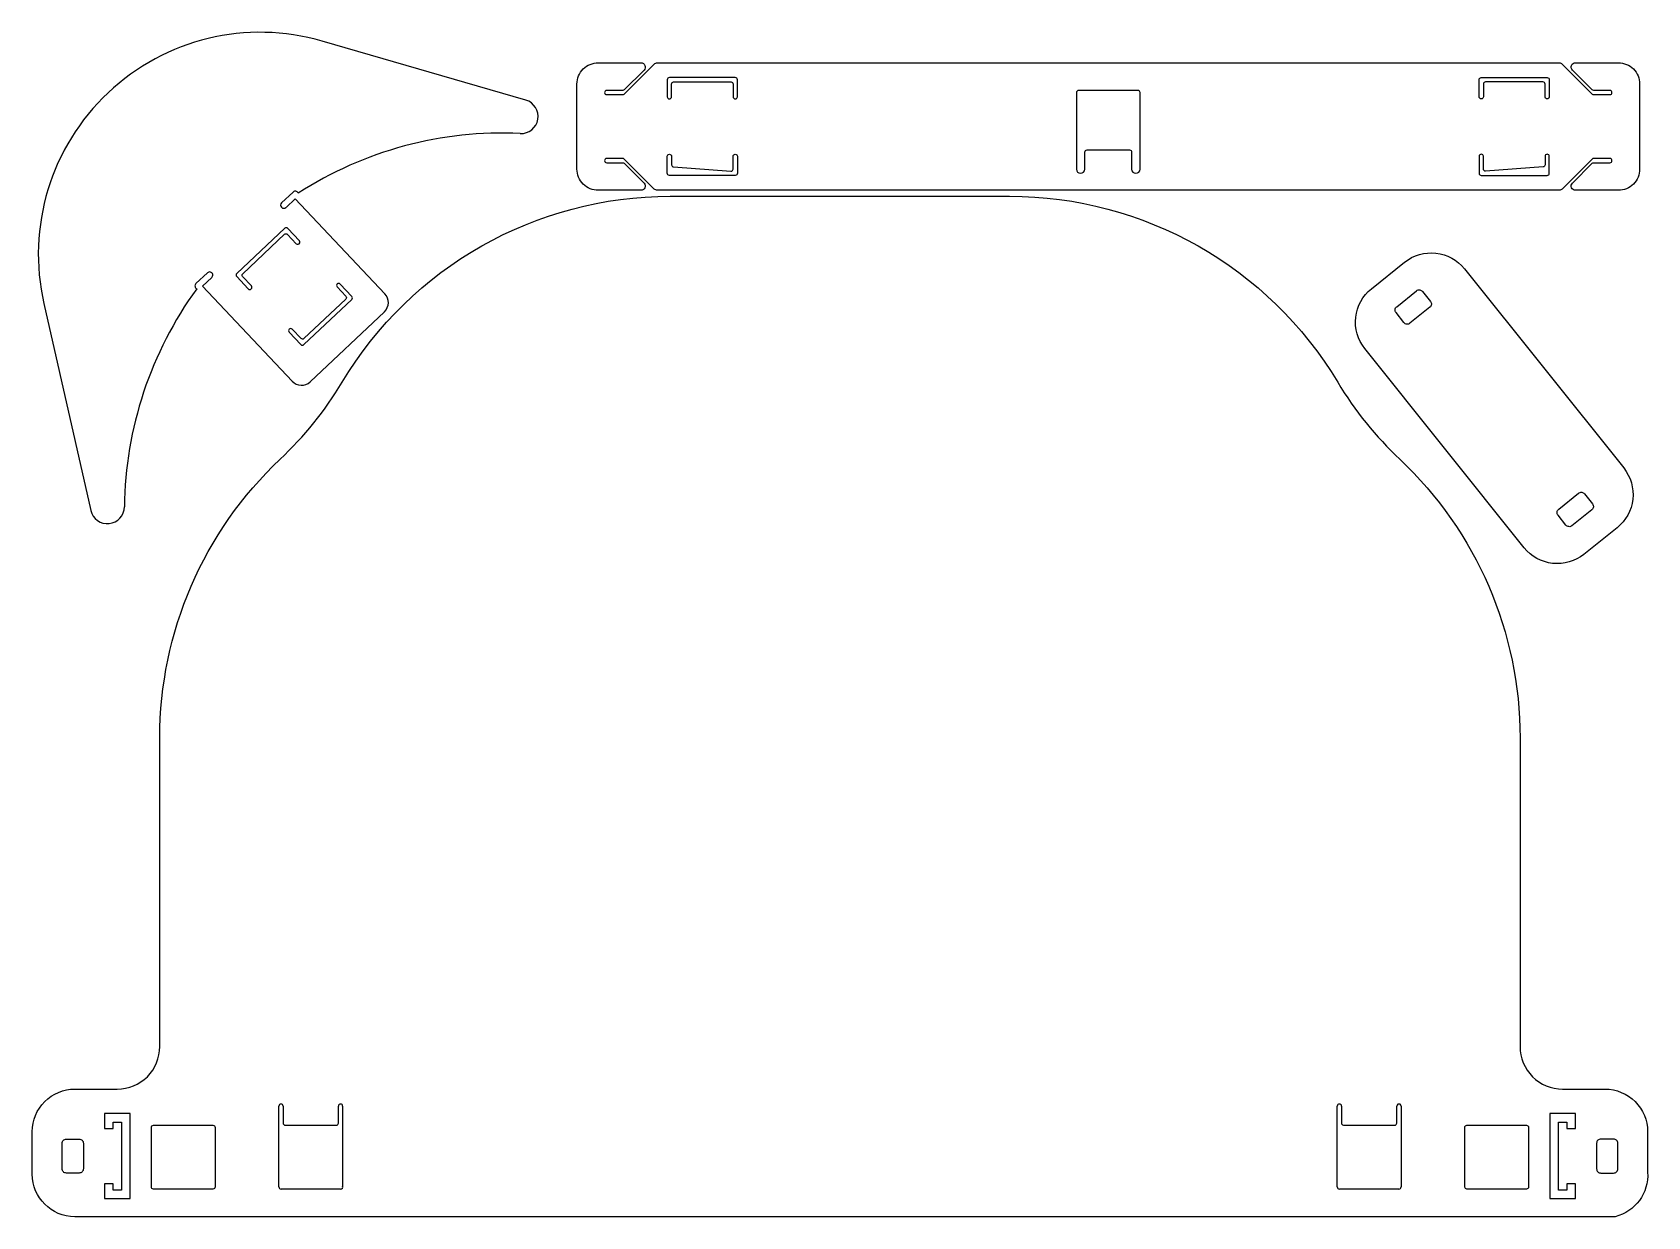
# Model space of a CAD drawing. Header units: millimetres. Extents: x -190 to 190, y 1 to 279.
import ezdxf

# ---------------------------------------------------------------- set-up
doc = ezdxf.new("R2010")
doc.units = ezdxf.units.MM
doc.layers.get('0').update_dxf_attribs({"linetype": 'CONTINUOUS'})

msp = doc.modelspace()

# ---------------------------------------------------------------- linework, layer by layer
for p, q in [((-73.91, 263.34), (-121.81, 277.23)), ((-131.35, 239.19), (-128.66, 241.73)), ((-128.14, 240.16), (-130.32, 238.1)), ((-107.06, 217.81), (-128.14, 240.16)), ((-151.5, 220.19), (-148.81, 222.73)), ((-147.78, 221.64), (-149.97, 219.58)), ((-149.97, 219.58), (-128.89, 197.22)), ((-187.29, 215.49), (-176.24, 166.85)), ((-124.64, 197.1), (-107.18, 213.56)), ((-132, 7.74), (-132, 26.74)), ((-131, 26.74), (-131, 22.74)), ((-118, 22.74), (-118, 26.74)), ((-117, 26.74), (-117, 7.9)), ((117, 7.74), (117, 26.74)), ((118, 26.74), (118, 22.59)), ((131, 22.74), (131, 26.74)), ((132, 26.74), (132, 7.74)), ((-130.49, 22.24), (-118.5, 22.24)), ((118.48, 22.24), (130.5, 22.24)), ((-117.47, 7.24), (-131.5, 7.24)), ((131.5, 7.24), (117.5, 7.24))]:
    msp.add_line(p, q)
for points in [[(176.97, 248.49, -0.198912), (177.32, 248.64), (181.12, 248.64, 1), (181.12, 249.64), (177.32, 249.64, 0.198912), (176.97, 249.49), (169.91, 242.43, -0.198912), (169.2, 242.14), (-42.97, 242.14, -0.198912), (-43.68, 242.43), (-50.74, 249.49, 0.198912), (-51.09, 249.64), (-54.88, 249.64, 1), (-54.88, 248.64), (-51.09, 248.64, -0.198912), (-50.74, 248.49), (-46.09, 243.84, -0.668179), (-46.8, 242.14), (-56.88, 242.14, -0.414214), (-61.88, 247.14), (-61.88, 267.14, -0.414214), (-56.88, 272.14), (-46.8, 272.14, -0.668179), (-46.09, 270.43), (-50.74, 265.78, -0.198912), (-51.09, 265.64), (-54.88, 265.64, 1), (-54.88, 264.64), (-51.09, 264.64, 0.198912), (-50.74, 264.78), (-43.68, 271.84, -0.198912), (-42.97, 272.14), (169.2, 272.14, -0.198912), (169.91, 271.84), (176.97, 264.78, 0.198912), (177.32, 264.64), (181.12, 264.64, 1), (181.12, 265.64), (177.32, 265.64, -0.198912), (176.97, 265.78), (172.32, 270.43, -0.668179), (173.03, 272.14), (183.12, 272.14, -0.414214), (188.12, 267.14), (188.12, 247.14, -0.414214), (183.12, 242.14), (173.03, 242.14, -0.668179), (172.32, 243.84)], [(-39.63, 267.14, -0.414214), (-39.13, 267.64), (-25.63, 267.64, -0.414214), (-25.13, 267.14), (-25.13, 264.14, 1), (-24.13, 264.14), (-24.13, 268.14, 0.414214), (-24.63, 268.64), (-40.13, 268.64, 0.414214), (-40.63, 268.14), (-40.63, 264.14, 1), (-39.63, 264.14)], [(166.37, 268.64, -0.414214), (166.87, 268.14), (166.87, 264.14, -1), (165.87, 264.14), (165.87, 267.14, 0.414214), (165.37, 267.64), (151.87, 267.64, 0.414214), (151.37, 267.14), (151.37, 264.14, -1), (150.37, 264.14), (150.37, 268.14, -0.414214), (150.87, 268.64)], [(68.12, 251.64, -0.414214), (68.62, 251.14), (68.62, 247.14, 1), (70.62, 247.14), (70.62, 265.14, 0.414214), (70.12, 265.64), (56.12, 265.64, 0.414214), (55.62, 265.14), (55.62, 247.14, 1), (57.62, 247.14), (57.62, 251.14, -0.414214), (58.12, 251.64)], [(-25.13, 250.14, -1), (-24.13, 250.14), (-24.13, 246.14, -0.414214), (-24.63, 245.64), (-40.13, 245.64, -0.414214), (-40.63, 246.14), (-40.63, 250.14, -1), (-39.63, 250.14), (-39.63, 248.13, 0.392458), (-39.17, 247.64), (-25.64, 246.64, 0.414347), (-25.14, 247.14)], [(150.37, 250.14), (150.37, 246.14, 0.414214), (150.87, 245.64), (166.37, 245.64, 0.414214), (166.87, 246.14), (166.87, 250.14, 1), (165.87, 250.14), (165.86, 248.13, -0.392588), (165.4, 247.64), (151.87, 246.64, -0.414214), (151.37, 247.14), (151.37, 250.14, 1)], [(-39.92, 240.74), (39.91, 240.74, -0.263513), (117.1, 197.02, 0.068868), (131.71, 178.87, -0.206672), (159.99, 113.36), (159.99, 40.74, 0.414214), (169.99, 30.74), (179.99, 30.74, -0.414214), (189.99, 20.74), (189.99, 11.17, -0.366706), (182.35, 0.74), (-180.01, 0.74, -0.413907), (-190.01, 10.73), (-190.01, 20.74, -0.414214), (-180.01, 30.74), (-170.01, 30.74, 0.414214), (-160.01, 40.74), (-160.01, 113.36, -0.206672), (-131.72, 178.87, 0.068868), (-117.11, 197.02, -0.263513)], [(-127.18, 230.28), (-129.93, 233.19, 0.414214), (-130.63, 233.21), (-141.91, 222.57, 0.414214), (-141.93, 221.87), (-139.19, 218.96, 1), (-138.46, 219.64), (-140.52, 221.83, -0.414214), (-140.5, 222.53), (-130.68, 231.79, -0.414214), (-129.97, 231.77), (-127.91, 229.59, 1)], [(125.03, 218.99), (132.84, 225.24, -0.414214), (146.89, 223.68), (184.38, 176.83, -0.414214), (182.82, 162.77), (175.01, 156.52, -0.414214), (160.96, 158.08), (123.47, 204.93, -0.414214)], [(-126.13, 205.84), (-114.85, 216.48, 0.414214), (-114.83, 217.18), (-117.58, 220.09, 1), (-118.3, 219.41), (-116.24, 217.22, -0.373238), (-116.22, 216.57), (-126.09, 207.26, -0.414214), (-126.79, 207.28), (-128.85, 209.46, 1), (-129.58, 208.77), (-126.84, 205.86, 0.414214)], [(134.09, 210.87, -0.414214), (132.68, 211.02), (130.81, 213.37, -0.414214), (130.97, 214.77), (135.65, 218.52, -0.414214), (137.06, 218.36), (138.93, 216.02, -0.414214), (138.77, 214.62)], [(172.2, 163.24, -0.414214), (170.8, 163.4), (168.92, 165.74, -0.414214), (169.08, 167.14), (173.76, 170.89, -0.414214), (175.17, 170.74), (177.04, 168.39, -0.414214), (176.89, 166.99)], [(-147, 7.74, -0.42625), (-147.52, 7.24), (-161.51, 7.24, -0.409919), (-162, 7.74), (-162, 21.74, -0.414214), (-161.5, 22.24), (-147.53, 22.24, -0.430603), (-147, 21.74)], [(162, 7.74, -0.413318), (161.51, 7.24), (147.49, 7.24, -0.38876), (147, 7.7), (147, 21.74, -0.411148), (147.49, 22.24), (161.5, 22.24, -0.407136), (162, 21.74)], [(-183, 18, -0.414214), (-182, 19), (-179, 19, -0.414214), (-178, 18), (-178, 12, -0.414214), (-179, 11), (-182, 11, -0.414214), (-183, 12)], [(179, 11), (182, 11, 0.414214), (183, 12), (183, 18, 0.414214), (182, 19), (179, 19, 0.414214), (178, 18), (178, 12, 0.414214)]]:
    msp.add_lwpolyline(points, format="xyb", close=True)
for points in [[(-173, 25), (-173, 21.5), (-171, 21.5), (-171, 23), (-169, 23), (-169, 7), (-171, 7), (-171, 8.5), (-173, 8.5), (-173, 5), (-167, 5), (-167, 25)], [(167, 25), (167, 5), (173, 5), (173, 8.5), (171, 8.5), (171, 7), (169, 7), (169, 23), (171, 23), (171, 21.5), (173, 21.5), (173, 25)]]:
    msp.add_lwpolyline(points, close=True)
for centre, radius, start, end in [((-136.36, 227.07), 52.23, 73.8308, 192.806), ((-75.02, 259.5), 4, -92.6766, 73.8308), ((-79.37, 166.63), 88.98, 87.3234, 122.7188), ((-128.14, 241.19), 0.747, 23.6803, 133.3184), ((-130.84, 238.65), 0.747, 133.3184, 313.3184), ((-148.3, 222.18), 0.75, -46.6816, 133.3184), ((-79.37, 166.63), 88.98, 143.9647, 179.3134), ((-150.99, 219.64), 0.75, 133.3184, 243.9604), ((-109.24, 215.75), 3, -46.6816, 43.3184), ((-126.7, 199.28), 3, 223.3184, 313.3105), ((-172.34, 167.74), 4, 192.806, 359.3134), ((-131.5, 26.74), 0.5, 0.0005, 180.0005), ((-117.5, 26.74), 0.5, 0.0014, 180), ((117.5, 26.74), 0.5, 0, 180), ((131.5, 26.74), 0.5, 0, 180.0001), ((-130.5, 22.74), 0.5, 180, 271.0239), ((-118.5, 22.74), 0.5, -90.0894, 0.0029), ((118.48, 22.74), 0.5, 196.8595, 270.0004), ((130.5, 22.74), 0.5, -90.003, 0.1466), ((-131.5, 7.74), 0.5, 179.2523, 270), ((-117.47, 7.74), 0.5, -90, 19.1923), ((117.5, 7.74), 0.5, 180, 270), ((131.5, 7.74), 0.5, -90, 0)]:
    msp.add_arc(centre, radius, start, end)

doc.saveas('drawing.dxf')
